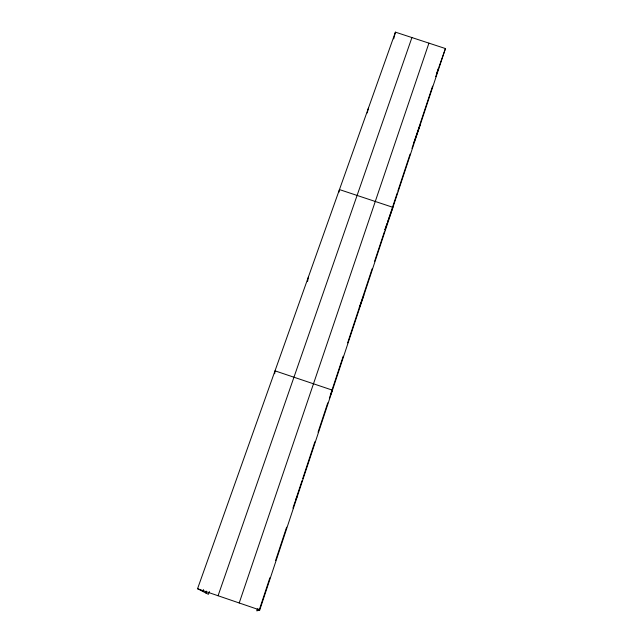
<?xml version="1.0" encoding="UTF-8"?>
<svg xmlns="http://www.w3.org/2000/svg" width="643" height="643" viewBox="0 0 643 643"><rect width="100%" height="100%" fill="white"/><g stroke="black" fill="none" stroke-linecap="round" stroke-linejoin="round"><path stroke-width="0.96" d="M274.674 373.744L275.019 370.85L332.455 390.172L329.369 398.186M307.563 281.521L308.415 276.908M338.853 192.353L339.456 189.581L392.929 207.335L387.488 222.414L397.213 193.021M367.241 112.959L368.399 108.193M393.701 38.877L395.429 32.15L445.446 48.555L259.756 609.998L256.75 610.85L257.377 608.961M259.177 610.159L269.899 577.744M275.582 560.575L286.625 527.204M292.935 508.131L295.145 501.46M302.049 480.602L295.459 500.503L297.58 495.616M302.676 478.705L314.909 441.733M318.044 432.257L327.769 402.864M330.285 395.268L343.209 356.214M347.622 342.88L372.136 268.814M374.636 261.243L384.353 231.882M384.98 229.985L387.174 223.362M397.84 191.124L410.081 154.151M411.962 148.461L413.529 143.727M432.586 86.13L413.843 142.778L420.08 125.24M435.713 76.694L438.526 68.198L436.886 72.844M257.441 610.649L258.068 608.76M239.212 602.973L428.929 43.137M218.065 595.74L411.922 37.559M209.369 591.496L208.38 594.309L197.554 588.731L395.429 32.15M202.947 591.504L203.606 589.631M205.881 593.023L206.54 591.142M438.856 67.258L445.446 48.555M384.811 229.832L387.15 223.338M359.284 307.643L363.801 295.418M197.554 588.731L259.756 609.998"/></g></svg>
